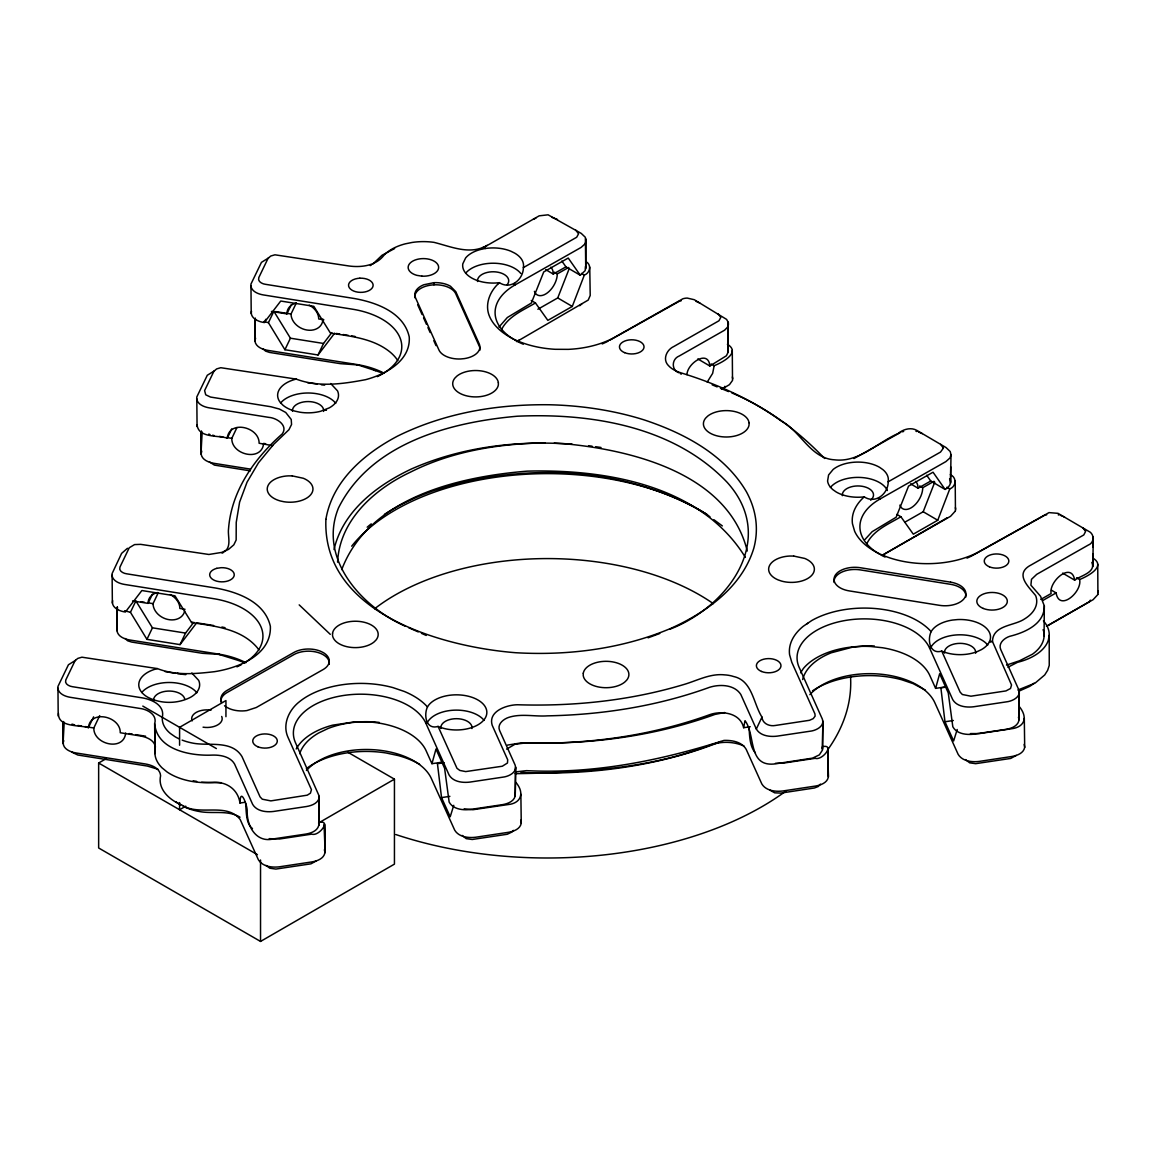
<?xml version="1.0" encoding="UTF-8"?>
<svg xmlns="http://www.w3.org/2000/svg" width="1156" height="1156" viewBox="0 0 1156 1156"><rect width="100%" height="100%" fill="white"/><g stroke="black" fill="none" stroke-linecap="round" stroke-linejoin="round"><path stroke-width="1.5" d="M1044.085 635.901L1044.316 605.874L1040.53 596.236L1030.906 585.196L1031.484 579.315L1036.744 574.33L1088.157 545.141C1094.703 542.742 1094.616 533.682 1088.36 531.124L1058 513.336L1049.012 512.614L979.826 551.239A75.01 43.307 0 0 1 854.616 531.211L852.463 523.769A75.01 43.307 0 0 1 864.226 496.863C875.511 504.377 888.545 493.569 888.213 481.344A30.432 17.571 0 0 0 882.996 469.712L879.615 467.342A30.432 17.571 0 0 0 833.129 469.466L828.592 474.971L827.58 481.055A30.432 17.571 0 0 0 832.84 489.624L836.222 491.994A30.432 17.571 0 0 0 864.226 496.863M585.731 268.062L585.384 237.356L581.28 233.425L548.103 214.814L539.216 215.825L483.381 247.659M728.005 351.597L728.294 322.452L726.604 319.403L694.322 299.722L687.271 298.089A9.508 5.491 0 0 0 682.777 298.826L615.021 337.061A75.01 43.307 0 0 1 568.333 349.358L555.256 349.3A75.01 43.307 0 0 1 489.812 317.047C484.147 304.895 489.841 290.98 499.421 282.685C510.735 290.156 523.61 279.319 523.408 267.166A30.432 17.571 0 0 0 514.81 253.178L510.779 251.184A30.432 17.571 0 0 0 465.637 257.933L462.805 263.814A30.432 17.571 0 0 0 495.505 283.018L499.421 282.685M727.991 352.45L728.294 322.452L727.991 352.45L726.402 355.773L709.856 366.004L697.819 358.938M950.535 482.24L950.694 466.807M1092.81 565.761L1092.926 553.767M1092.998 547.236L1093.099 536.63M1092.839 558.059C1107.087 566.57 1086.553 576.786 1079.632 579.517C1082.392 591.93 1059.272 612.059 1056.107 592.912L1051.483 590.21M117.045 629.673L117.334 606.972L116.987 630.743C117.84 636.595 124.516 639.066 129.588 639.962L218.657 654.108A67.337 38.885 0 0 1 245.91 662.72M201.491 432.055L201.216 453.007L201.491 431.39M255.303 319.099L255.028 340.052L255.303 318.435M318.81 824.575L319.172 796.397M318.94 822.508C331.801 819.315 319.085 836.771 311.744 834.141L279.521 838.996L269.204 838.664M515.244 795.198L515.605 767.02M515.735 782.236C524.838 792.669 521.284 803.275 508.076 804.576L472.905 809.72L464.163 808.795M585.89 261.588C591.829 264.637 590.167 273.018 584.315 275.099L572.278 306.441L547.843 320.371L535.445 302.944L531.24 300.488M727.384 344.257C741.588 352.811 721.127 362.955 714.162 365.701L712.645 373.374L707.212 382.087M822.841 721.069L822.48 749.261L822.263 747.556M822.378 746.675C835.268 743.814 822.523 760.764 815.182 758.322L782.959 763.177L775.488 763.292M950.319 474.668C956.937 477.341 956.344 486.589 949.784 488.901L937.747 520.243L913.298 534.173L900.9 516.746L896.854 514.391M1018.913 719.885L1019.274 691.707M1019.13 708.498L1019.173 706.417C1028.233 717.399 1024.635 727.11 1011.514 728.757L979.305 733.598L970.419 733.569M93.607 716.85L88.42 727.659C80.284 724.855 57.945 727.673 58.479 713.555M63.493 722.818L63.233 742.629C62.872 749.03 70.559 752.079 75.776 752.917L145.309 763.957C151.754 765.026 160.135 768.249 160.597 775.777C157.519 789.562 170.091 800.4 181.68 804.937C199.222 816.685 226.128 801.917 240.159 819.445L258.366 859.732C262.6 866.653 271.906 867.708 279.304 866.827L312.106 861.885C317.279 861.003 323.868 858.619 324.908 852.767L324.504 824.676L324.908 852.767M63.19 743.322L63.493 721.806M258.944 650.062A67.64 39.044 0 0 0 257.123 647.548C241.012 628.662 214.51 626.061 191.578 622.593L174.961 595.817L141.87 590.528L125.397 612.015C119.747 611.307 111.005 607.695 112.638 600.643M117.002 630.367L117.334 607.059M231.72 428.905L227.27 438.167C218.744 435.147 198.37 438.341 197.084 424.844M201.173 453.701L201.491 431.174M397.794 360.571A67.64 39.044 0 0 0 390.179 352.132C373.402 338.433 351.019 336.295 330.428 333.101L313.825 306.326L280.735 301.037L264.262 322.524C258.641 321.859 249.826 318.146 251.488 311.152M254.985 340.745L255.303 318.218M245.245 802.235L239.971 803.03C240.26 786.369 247.239 805.111 247.196 810.674C246.618 825.89 256.068 843.389 273.784 838.851L306.022 834.04C311.094 833.173 317.394 830.962 318.796 825.384L319.186 797.091M318.796 825.384L319.172 796.079L295.531 742.831A67.337 38.885 0 0 1 343.838 695.435A67.337 38.885 0 0 1 425.914 723.324L449.077 774.968C453.181 781.962 462.66 782.988 470.001 782.077L502.802 777.164C508.626 776.557 517.657 772.338 515.128 765.084L499.623 730.534C496.979 724.321 503.279 719.191 508.611 717.414C521.11 713.31 534.607 716.778 547.438 715.853C602.478 714.798 657.591 706.157 709.423 687.358C719.812 684.034 734.32 684.468 740.808 694.467L756.313 729.017C760.417 736.011 769.896 737.051 777.237 736.126L810.038 731.228C815.818 730.664 824.965 726.315 822.364 719.148L799.201 667.503A67.337 38.885 0 0 1 847.493 620.122A67.337 38.885 0 0 1 929.568 648.01L952.746 699.655C956.836 706.634 966.373 707.66 973.67 706.764L1006.471 701.851C1012.28 701.244 1021.384 696.952 1018.783 689.771L1000.706 649.47C998.062 643.242 1004.42 638.025 1009.766 636.306C1024.794 632.578 1044.619 624.124 1044.316 605.874M441.838 762.223L431.939 763.697L435.985 749.059L444.598 768.249L449.149 802.076C453.109 809.316 462.805 810.37 470.203 809.489L502.441 804.663C507.527 803.796 513.828 801.585 515.229 796.007L515.619 767.728M515.229 796.007L515.027 793.507M561.859 261.068L565.949 266.848L580.283 275.258L585.167 270.62L585.5 266.371M822.855 721.778L822.465 750.071L819.358 754.868L812.509 758.134L777.453 763.538C746.906 769.116 756.154 735.187 745.013 720.694L743.64 727.716L750.244 726.719M926.678 475.246L930.753 481.012L945.102 489.436C948.888 487.702 952.327 482.861 949.567 478.887M1019.289 692.993L1018.898 720.694C1017.482 726.271 1011.197 728.482 1006.11 729.349L973.872 734.161C966.474 735.043 956.749 734.002 952.819 726.763L948.267 692.921L939.655 673.731L935.609 688.384L945.594 686.881M1062.639 573.116L1074.675 580.168C1079.762 575.919 1096.437 572.552 1091.842 562.408M63.175 743.698L63.493 721.532L63.233 742.629L63.768 740.721M250.577 469.134L213.759 463.281C208.716 462.4 201.968 459.9 201.144 454.077L201.476 431.911M383.893 373.085A67.337 38.885 0 0 0 356.64 364.472L267.571 350.326C262.499 349.43 255.794 346.959 254.956 341.121L255.288 318.955M585.716 268.929L586.02 238.931M950.521 483.107L951.012 454.698L950.203 451.534L946.085 447.589L916.853 430.379C910.697 426.94 903.009 429.353 897.966 433.587C877.274 442.56 858.908 462.732 834.618 459.828C810.515 458.527 800.848 431.434 781.413 421.087C751.024 399.181 716.518 383.691 680.783 372.796C676.13 371.322 671.564 369.111 668.269 365.412C662.258 359.169 666.868 349.574 673.89 346.468L718.96 320.776L720.809 317.365L718.093 313.681M1092.796 566.628L1093.287 538.176M116.987 630.743L117.291 628.676M201.144 454.077L201.751 451.1M254.956 341.121L255.563 338.144M155.236 730.317L154.933 753.625A52.034 30.042 0 0 0 162.013 767.815L166.955 771.876A52.034 30.042 0 0 0 212.444 782.525C225.738 781.109 237.977 788.912 239.971 803.03M58.205 716.055L57.945 686.462L68.435 664.758L75.545 660.322M112.363 603.157L112.103 573.564L121.611 553.377L127.463 548.291M197.069 426.564L196.795 396.97L207.285 375.267L214.481 370.816M251.213 313.666L250.953 284.073L261.444 262.369L268.553 257.933M943.325 448.21L940.507 452.083L888.126 481.821M88.42 727.659C90.211 709.235 120.715 716.301 120.253 732.745L140.194 735.939C146.379 736.993 154.442 739.985 155.439 747.094M227.27 438.167C229.22 419.671 259.377 426.882 259.117 443.254L272.628 445.624M125.672 733.049C123.808 751.703 93.333 744.594 93.824 727.991L99.705 715.622M154.933 753.625L154.658 723.699C157.505 714.769 147.26 709.249 139.876 708.44L70.372 697.328C65.256 696.476 58.696 694.019 57.8 688.138M732.283 350.413L732.514 380.425L729.479 384.63L721.575 389.341M955.448 510.836L955.203 480.838M1097.738 564.215L1097.911 594.372M337.595 562.177C339.459 520.142 374.645 488.901 410.394 472.168C451.938 451.143 499.103 443.557 545.3 442.893M586.193 240.477L585.167 243.786L581.078 247.442L515.2 284.838A67.337 38.885 0 0 0 513.062 338.997M728.468 323.998L727.442 327.307L724.595 330.183L679.266 355.99C671.752 358.851 671.072 369.559 678.688 372.752M951.012 454.698L949.986 457.949L945.883 461.605L880.019 499.016A67.337 38.885 0 0 0 879.225 553.999M1043.435 620.888A52.034 30.042 0 0 1 1049.215 635.28L1048.333 640.222A52.034 30.042 0 0 1 1017.583 662.301L1007.888 667.243M520.865 794.186L521.255 823.202C520.214 829.054 513.625 831.439 508.438 832.306L475.651 837.247C468.296 838.114 458.874 837.103 454.698 830.167L431.376 778.552A67.337 38.885 0 0 0 373.706 749.724A67.337 38.885 0 0 0 306.427 770.488M828.361 776.948L827.942 748.842L828.361 776.948C827.349 782.8 820.673 785.184 815.544 786.051L782.742 790.993C775.401 791.86 765.98 790.848 761.804 783.913L746.198 749.363C741.892 741.776 731.979 740.129 723.974 740.418C660.365 760.605 593.779 774.101 526.529 770.647L516.168 771.847M1024.303 718.367L1024.693 747.368C1023.595 753.235 1017.121 755.605 1011.876 756.486L979.089 761.428C971.705 762.295 962.327 761.269 958.136 754.333L934.828 702.718A67.337 38.885 0 0 0 877.144 673.905A67.337 38.885 0 0 0 809.865 694.655M686.996 374.645C686.996 363.663 708.411 348.794 709.856 366.004M427.474 706.952C423.602 714.943 425.957 730.101 438.081 726.416L438.745 726.705A30.432 17.571 0 0 0 482.861 721.098A30.432 17.571 0 0 0 468.715 696.331A30.432 17.571 0 0 0 427.474 706.952A75.01 43.307 0 0 0 404.253 691.447L392.982 687.618A75.01 43.307 0 0 0 299.635 701.576C288.928 709.784 282.05 724.552 288.104 737.571L311.441 789.664L310.429 793.175L307.265 795.169L270.851 800.891L262.282 799.201L260.071 796.86L241.98 756.559C231.821 739.999 209.669 746.068 193.702 743.294A44.651 25.779 0 0 1 182.142 740.115M931.144 631.638C927.257 639.629 929.612 654.787 941.75 651.103L942.415 651.392A30.432 17.571 0 0 0 977.326 651.565L981.43 649.614A30.432 17.571 0 0 0 987.773 629.789A30.432 17.571 0 0 0 957.688 619.558L952.443 620.064A30.432 17.571 0 0 0 931.144 631.638A75.01 43.307 0 0 0 811.787 620.512L803.304 626.249A75.01 43.307 0 0 0 789.606 654.802L791.773 662.244L814.937 713.888L815.11 716.142L813.232 718.627L809.547 720.289L775.315 725.477C769.52 726.604 762.44 723.656 761.977 717.11C753.279 703.513 752.383 680.479 733.54 676.506A22.065 12.745 0 0 0 724.581 674.873C710.015 673.254 696.635 680.913 683.066 684.742C629.5 700.738 573.333 706.504 517.57 704.755C506.675 704.842 487.875 711.243 492.196 725.274L507.701 759.824L507.47 763.003L502.311 766.226L465.709 771.587L459.857 770.445L456.981 768.307L438.081 726.416M319.201 797.683C317.943 803.434 311.542 805.689 306.369 806.541L273.567 811.454C266.227 812.365 256.748 811.324 252.644 804.345L234.567 764.029C230.232 756.457 220.261 754.854 212.285 755.099C190.711 756.082 156.999 750.042 154.658 723.699M453.759 805.313L450.204 816.772L441.534 797.597L437.445 763.683L444.049 762.685M957.197 729.494L953.642 740.953L944.972 721.763L940.883 687.863L945.839 687.112M341.728 569.605C369.053 497.514 458.325 476.734 527.194 471.142C605.657 469.033 700.984 485.101 745.389 557.409M334.012 549.548C342.927 510.923 377.131 485.231 411.189 469.09C459.091 447.878 512.224 440.826 564.287 443.716C632.982 450.06 728.323 473.974 747.267 551.007M537.887 309.244L557.741 297.93L569.316 268.337M904.873 522.18L923.196 511.747L934.77 482.139M499.002 327.018L507.34 317.51L531.327 303.06L543.739 271.935L568.232 258.034L580.283 275.258M955.391 510.995L950.564 516.298L884.817 553.767A67.337 38.885 0 0 0 882.115 555.4M1097.81 594.603L1093.099 599.689L1046.44 626.277M213.643 625.512L196.665 622.824L180.047 644.615L146.942 639.355L130.455 612.304L135.873 600.918L152.433 627.824L185.538 633.083L193.818 622.26M334.648 333.188L318.03 354.979L284.925 349.733L268.438 322.669L273.856 311.296L290.416 338.202L323.521 343.462L331.786 332.625M184.7 610.888A16.516 13.005 25.5 0 1 167.663 619.414A16.516 13.005 25.5 0 1 153.054 603.649L158.213 592.826M265.634 443.731L263.655 443.413C261.791 462.068 231.316 454.973 231.807 438.355L236.951 427.547M322.885 319.085A16.516 13.005 25.5 0 1 306.961 330.038A16.516 13.005 25.5 0 1 291.037 314.013L296.196 303.204M146.942 639.355L152.433 627.824M284.925 349.733L290.416 338.202M180.047 644.615L185.538 633.083M318.03 354.979L323.521 343.462M756.313 729.017L761.977 717.11M264.262 322.524L265.822 319.273M132.579 600.903L148.026 603.374L152.476 594.112M271.429 311.412L286.876 313.883L291.326 304.62M191.578 622.593L191.997 621.726M498.511 283.61L498.944 282.729M806.628 624.009L807.712 623.272M930.378 646.363L929.568 648.01L930.623 646.97M426.709 721.676L425.914 723.324L426.954 722.283M1090.325 600.152L1089.776 601.134M724.321 387.332L724.884 386.306M512.859 831.236L513.351 830.369M820.442 784.115L818.303 786.485L814.388 788.002L780.806 793.088L774.708 792.828L769.896 790.169M501.444 329.677C508.322 316.18 523.162 310.285 535.445 302.944M866.899 543.479C873.777 529.983 888.617 524.087 900.9 516.746M864.746 539.751L872.159 531.673L896.131 517.238L908.558 486.112L933.037 472.212L945.102 489.436M800.573 672.835L803.319 668.573A67.64 39.044 0 0 1 870.844 646.507L882.433 647.736A67.64 39.044 0 0 1 929.858 675.581L935.609 688.384M581.887 303.826L579.72 305.719M947.255 517.744L882.678 555.14M316.513 860.801L310.95 863.835L275.894 869.066L269.868 868.228L266.024 865.439M512.281 831.858L507.282 834.256L472.226 839.487L466.215 838.649L462.125 835.412M1016.297 755.417L1010.72 758.437L975.678 763.668L969.653 762.83L965.563 759.593M506.631 749.131L514.926 744.291L526.168 742.86C590.124 744.71 654.657 736.271 714.957 714.422L724.653 712.53M252.485 828.577C245.78 823.809 246.401 811.339 245.607 803.203M372.738 264.146L382.058 255.245L394.63 248.54M722.803 388.763L723.728 388.026M1089.183 601.828L1047.278 625.945M224.235 551.817C232.024 546.759 227.472 536.037 228.556 528.639C231.431 490.794 254.508 458.267 282.252 433.89C288.451 425.307 276.472 417.822 268.828 417.374L209.236 407.851C204.135 406.984 197.488 404.513 196.65 398.647M370.281 265.605L371.437 264.912M347.754 752.195L394.442 779.158L394.442 864.124L260.534 941.432L98.65 847.984L98.65 763.018L106.439 758.524M185.769 806.18L179.585 809.749L179.585 802.582M319.706 822.306L394.442 779.158M534.404 291.341A16.516 9.595 -59.7 0 0 547.453 292.815A16.516 9.595 -59.7 0 0 557.279 273.914L568.55 267.498M518.784 340.442L588.216 300.069L590.21 295.488L589.748 267.036M899.859 505.143A16.516 9.595 -59.7 0 0 912.908 506.631A16.516 9.595 -59.7 0 0 922.734 487.731L934.005 481.301M1042.857 600.455L1056.107 592.912M523.321 267.643L576.685 237.255L578.535 233.844L575.818 230.16M545.719 269.637L553.247 274.059L565.949 266.848M609.645 340.283L679.193 301.326M853.966 458.556L900.683 432.33M910.538 483.815L918.052 488.222L930.753 481.012M1040.79 599.415L1051.107 593.548C1048.651 581.309 1071.771 561.151 1074.675 580.168M222.154 553.146L223.354 552.496M480.318 249.32L481.821 248.54M1006.5 665.076L1019.52 660.77L1032.395 654.238A52.034 30.042 0 0 0 1043.565 630.945L1043.073 629.702M670.018 629.167C728.612 606.495 777.945 538.667 727.225 482.399C674.121 426.463 591.28 412.865 517.368 416.218C450.45 422.07 371.047 442.849 338.535 507.86C317.727 558.507 361.539 607.016 405.424 626.263M179.194 738.872A44.651 25.779 0 0 1 175.091 736.748L170.409 733.496A44.651 25.779 0 0 1 162.591 715.607C163.863 704.553 150.93 699.192 141.913 697.805L72.423 686.693C69.172 686.288 64.288 683.904 65.805 679.945L75.097 660.64L77.799 658.4L81.917 657.2L157.346 668.587C175.712 675.754 195.35 673.847 214.395 671.694C238.15 668.052 271.501 655.192 270.374 626.35C264.941 601.929 237.601 591.959 215.608 588.028L126.582 573.795C123.36 573.419 118.418 570.992 119.964 567.047L129.255 547.742L134.573 544.577L140.7 544.36L208.889 554.475L221.735 552.409L228.585 549.346L233.815 544.837L236.156 540.011L236.229 522.425L239.61 502.109L247.052 482.153L258.453 462.819L273.654 444.381L288.957 429.685L291.558 424.469L291.225 419.455L285.734 412.475L279.376 409.022L270.865 406.739L210.508 397.057L205.725 394.803L204.612 390.584L213.961 371.148L216.663 368.909L220.782 367.709L296.196 379.096C318.565 387.535 342.812 383.951 365.585 379.674C385.526 374.443 410.944 360.845 409.224 336.858C403.791 312.438 376.451 302.467 354.473 298.537L265.432 284.304C262.224 283.957 257.282 281.472 258.814 277.556L268.105 258.25L270.807 256.011L274.94 254.811L349.04 265.996C360.658 267.542 374.356 266.024 382.636 256.863A44.651 25.779 0 0 1 405.279 243.844L412.201 242.442A44.651 25.779 0 0 1 433.977 242.355C451.172 246.589 470.102 255.433 487.196 245.332M533.234 219.351L535.878 218.152M296.196 379.096L295.43 379.298A30.432 17.571 0 0 0 280.373 402.577L282.989 405.236A30.432 17.571 0 0 0 294.968 411.146L299.939 412.215A30.432 17.571 0 0 0 320.703 411.261L329.402 407.808A30.432 17.571 0 0 0 337.538 390.873L330.703 383.532M507.441 745.1L520.72 742.961C584.69 744.883 649.253 736.502 709.596 714.711C721.778 710.348 740.302 712.819 743.64 727.716M648.068 637.837L659.773 633.488M1019.404 690.956L1029.519 686.447A44.651 25.779 0 0 0 1034.129 683.153M1044.547 515.301L974.45 554.447A67.337 38.885 0 0 1 966.994 558.117M1017.872 690.031L1035.082 683.124L1044.706 674.96L1047.654 670.292L1049.243 665.423L1049.215 635.28M157.346 668.587L156.58 668.789A30.432 17.571 0 0 0 147.506 697.097C160.641 704.076 177.345 704.091 190.552 697.299A30.432 17.571 0 0 0 198.673 680.364L191.838 673.023M679.742 301.138L681.13 300.806M902.272 431.78L903.674 431.448M1045.949 514.984L1046.7 514.796M263.106 348.866L265.577 351.121L269.594 352.436L340.442 363.678L357.941 364.935L375.57 370.657M307.568 382.694L317.192 383.98M177.33 673.312L178.342 673.457M515.128 773.682C581.035 772.656 648.328 769.087 710.651 744.941C721.33 741.227 733.468 741.415 743.886 745.952M441.534 797.597L449.886 796.34M944.972 721.763L953.324 720.506M1082.897 527.859L1085.6 531.442L1083.779 534.953L1031.369 564.807C1013.754 573.708 1028.407 586.468 1035.632 595.571A44.651 25.779 0 0 1 1024.346 619.081C1014.072 625.988 992.946 624.991 992.484 641.32L989.42 641.768L992.484 641.522L1011.529 684.973L1010.532 688.485L1005.966 690.912L970.939 696.201L962.37 694.51L960.159 692.169L941.75 651.103M433.977 282.671L423.819 284.752A20.808 12.022 0 0 0 415.466 297.656L438.948 350.008A20.808 12.022 0 0 0 460.738 358.967L464.307 358.62A20.808 12.022 0 0 0 479.249 343.982L455.767 291.63L450.45 286.226A20.808 12.022 0 0 0 433.977 282.671L433.977 284.824L433.601 282.714M755.374 752.917C749.594 746.343 749.637 735.924 749.045 727.384M125.123 638.502L127.594 640.756L131.625 642.057L202.459 653.313L218.946 654.397L236.012 659.715A75.01 43.307 0 0 1 244.234 662.648M221.316 782.684L201.578 782.251M554.201 443.182L571.989 444.049M203.066 727.182L205.479 727.442A15.245 8.8 0 0 0 221.692 716.46M588.534 445.696L592.103 446.202M595.672 446.722L601.019 447.473M275.576 311.571L291.037 314.013M323.868 319.807L318.724 318.984A16.516 13.005 25.6 0 0 309.201 305.097M268.438 322.669L263.756 321.527M336.338 333.463L339.734 333.997M343.144 334.532L348.231 335.341M351.626 335.89L355.022 336.425M325.067 409.845L326.44 410.062L325.313 409.759M219.423 436.39L222.964 436.954M226.489 437.517L231.807 438.355M250.332 470.868L214.38 465.088L209.294 461.822M141.032 601.741L144.471 602.29M147.896 602.825L153.054 603.649M185.018 609.284L179.859 608.475A16.516 13.005 25.6 0 0 170.337 594.589M130.455 612.304L124.559 610.744M165.149 671.622L175.842 673.327M77.9 725.462L81.44 726.026M84.98 726.589L93.824 727.991M128.995 733.569L132.319 734.103M135.657 734.624L145.627 736.213M193.211 780.791L196.693 781.398M212.603 435.22L214.12 435.552M221.894 627L225.059 627.679M74.62 724.855L71.961 724.118M551.961 217.342L557.51 219.467M915.957 431.289L916.766 431.506M1058.231 514.825L1059.041 515.041M208.73 434.078L209.944 434.483M373.995 370.093L382.217 373.027M357.941 364.935L356.929 364.761M219.958 654.571L218.946 654.397M696.013 301.34L699.799 303.002M918.543 431.983L922.329 433.645M1060.818 515.504L1061.988 515.966M158.011 769.275L147.332 766.052L77.813 755.013L71.831 752.166M712.183 384.847L717.154 386.899M720.419 388.243L728.569 391.595M731.82 392.939C767.223 407.692 798.247 431.058 824.633 458.484M408.632 627.679L418.226 631.913M421.434 633.329L426.232 635.453M680.263 373.634L681.317 374.125M1063.245 516.457L1064.604 517.165M240.058 817.22C227.645 809.691 212.733 814.156 199.251 811.498A44.651 25.779 0 0 1 183.313 806.411M703.253 512.151C622.318 465.593 520.879 462.241 433.24 490.794A215.551 124.443 0 0 0 384.442 514.377M142.795 706.085L216.374 748.568M98.65 763.018L257.412 854.674M581.454 273.423L584.315 275.099M946.909 487.225L949.784 488.901M554.259 272.151L557.279 273.914M711.157 363.938L714.162 365.701M919.728 485.968L922.734 487.731M1076.612 577.754L1079.632 579.517M557.741 297.93L572.278 306.441M923.196 511.747L937.747 520.243M483.266 247.182L485.477 248.482L483.569 247.066M878.502 498.063L880.019 499.016L879.268 497.672M513.697 283.899L515.2 284.838L514.449 283.495M940.623 444.323L943.339 448.008M925.436 690.146L913.096 683.601L901.81 679.786A75.01 43.307 0 0 0 812.524 690.855M704.813 513.004L710.001 516.819M713.873 519.694L722.341 525.922M299.187 604.877L330.284 634.355M1084.342 528.942L1085.455 530.676M417.663 304.722L422.07 314.548M423.544 317.813L426.477 324.359M427.937 327.625L430.148 332.538M433.818 340.717L436.014 345.615M431.939 763.697L426.188 750.894A67.64 39.044 0 0 0 367.175 721.821L355.383 721.763L332.639 725.159A67.64 39.044 0 0 0 296.196 748.972M1097.868 590.745L1098.2 592.681M732.413 376.943L732.745 378.821M1024.158 744.392L1024.693 747.368M520.72 820.211L521.255 823.202M324.374 849.79L324.85 851.697L324.518 823.751M1018.422 717.269L1018.927 718.96M727.774 349.892L728.005 350.73M318.594 822.87L318.825 823.664M250.809 285.749C251.676 291.615 258.25 294.072 263.38 294.939L352.421 309.187A67.337 38.885 0 0 1 400.308 338.549A67.337 38.885 0 0 1 377.304 376.639M111.959 575.24C112.782 581.107 119.429 583.578 124.53 584.43L213.571 598.663A67.337 38.885 0 0 1 244.191 663.053M955.448 507.6L955.68 509.247M827.956 747.932L828.288 775.878M260.534 860.006L260.534 941.432M225.94 716.691L225.94 700.565L179.585 727.326L179.585 745.244M351.684 546.181A215.291 124.299 0 0 1 707.429 514.752M720.853 741.574A303.291 175.105 0 0 1 520.995 772.353M850.541 676.78A303.291 175.105 0 0 1 827.638 749.897M785.964 791.036A303.291 175.105 0 0 1 395.785 834.531M374.587 608.779A215.291 124.299 0 0 1 713.324 603.649M299.693 753.712A67.64 39.044 0 0 1 318.709 732.962L327.798 728.612A67.64 39.044 0 0 1 370.888 721.792M372.564 721.879A67.64 39.044 0 0 1 379.24 722.428M802.654 679.569A67.64 39.044 0 0 1 831.236 652.793L852.593 647.143L864.211 646.002A67.64 39.044 0 0 1 874.326 645.973M516.645 341.598A67.337 38.885 0 0 1 519.347 339.965M367.189 527.208A215.551 124.443 0 0 1 371.249 523.87M306.34 768.653A75.01 43.307 0 0 1 386.118 752.975L398.372 755.605A75.01 43.307 0 0 1 419.614 764.318M180.625 804.966A44.651 25.779 0 0 1 175.929 801.715M148.026 603.374A16.516 13.005 25.6 0 1 157.548 592.551M286.876 313.883A16.516 13.005 25.6 0 1 296.413 303.06M324.692 385.121A67.337 38.885 0 0 1 321.382 384.789M241.402 664.642A67.337 38.885 0 0 1 236.922 666.839M185.841 674.613A67.337 38.885 0 0 1 177.619 673.616M842.363 495.664A15.606 9.017 0 0 1 862.087 486.271A15.606 9.017 0 0 1 870.627 500.187M477.544 281.5A15.606 9.017 0 0 1 495.953 271.92A15.606 9.017 0 0 1 507.195 284.665M885.034 557.033A67.337 38.885 0 0 1 880.612 554.779M608.229 341.063A67.337 38.885 0 0 1 602.175 343.939M523.336 344.213A67.337 38.885 0 0 1 514.406 339.821M550.762 267.18A16.516 9.609 -59.6 0 1 553.247 274.059M915.566 481.358A16.516 9.624 -59.6 0 1 918.052 488.222M224.539 705.752A20.808 12.022 0 0 0 226.851 707.371L229.611 708.729A20.808 12.022 0 0 0 246.907 710.564L256.285 707.501L323.059 669.599A20.808 12.022 0 0 0 323.304 652.605L320.544 651.247A20.808 12.022 0 0 0 293.87 652.461L227.096 690.378A20.808 12.022 0 0 0 221.547 701.952M192.171 720.882A15.245 8.8 0 0 1 210.999 710.189M465.637 273.221A30.432 17.571 0 0 1 493.366 263.221A30.432 17.571 0 0 1 520.807 273.495M830.442 487.399A30.432 17.571 0 0 1 860.83 477.471A30.432 17.571 0 0 1 887.389 490.549M292.511 411.29A15.606 9.017 0 0 1 308.204 401.565A15.606 9.017 0 0 1 323.608 411.435M280.59 403.01A30.432 17.571 0 0 1 308.32 392.997A30.432 17.571 0 0 1 335.76 403.285M440.855 728.396A15.606 9.017 0 0 1 456.548 718.685A15.606 9.017 0 0 1 471.951 728.555M427.084 723.006A30.432 17.571 0 0 1 454.019 710.174A30.432 17.571 0 0 1 484.104 720.39M141.74 692.502A30.432 17.571 0 0 1 169.47 682.488A30.432 17.571 0 0 1 196.896 692.776M153.647 700.767A15.606 9.017 0 0 1 167.981 691.086A15.606 9.017 0 0 1 184.772 699.351M930.753 647.678A30.432 17.571 0 0 1 957.688 634.861A30.432 17.571 0 0 1 987.773 645.077M944.524 653.082A15.606 9.017 0 0 1 960.217 643.357A15.606 9.017 0 0 1 975.621 653.227M965.809 597.06A20.808 12.022 0 0 0 950.651 584.329L860.396 569.908A20.808 12.022 0 0 0 834.097 582.436M414.874 297.757A20.808 12.022 0 0 1 432.171 284.954A20.808 12.022 0 0 1 455.767 293.797L479.249 346.135A20.808 12.022 0 0 1 479.812 350.297M220.941 702.039A20.808 12.022 0 0 1 227.096 692.531L293.87 654.614A20.808 12.022 0 0 1 317.423 652.345A20.808 12.022 0 0 1 329.185 664.339M325.905 519.347C322.091 613.041 441.433 646.84 515.663 652.721C568.434 655.784 622.231 648.906 671.145 628.243C706.461 612.218 741.892 587.118 753.77 548.349A215.551 124.458 0 0 0 746.444 491.806C724.48 454.395 684.049 433.139 644.152 419.903A215.551 124.458 0 0 0 549.476 404.759C497.456 404.08 444.627 412.851 397.707 436.043C364.704 453.34 332.321 480.665 325.905 519.347M332.567 633.17L332.523 635.468A22.86 13.193 0 0 0 349.213 647.143A22.86 13.193 0 0 0 373.937 642.086L375.96 640.106A22.86 13.193 0 0 0 361.423 621.711A22.86 13.193 0 0 0 332.567 633.17M498.366 382.679L498.337 384.977A22.86 13.193 0 0 1 469.466 396.436A22.86 13.193 0 0 1 454.929 378.041L456.952 376.061A22.86 13.193 0 0 1 481.676 371.004A22.86 13.193 0 0 1 498.366 382.679M583.274 673.254L583.231 675.552A22.86 13.193 0 0 0 599.921 687.228A22.86 13.193 0 0 0 624.645 682.17L626.668 680.19A22.86 13.193 0 0 0 612.131 661.796A22.86 13.193 0 0 0 583.274 673.254M749.074 422.764L749.045 425.061A22.86 13.193 0 0 1 720.174 436.52A22.86 13.193 0 0 1 705.637 418.125L707.66 416.146A22.86 13.193 0 0 1 732.384 411.088A22.86 13.193 0 0 1 749.074 422.764M216.793 568.333L215.016 568.911A12.297 7.095 0 0 0 213.21 579.734L214.843 580.543A12.297 7.095 0 0 0 233.815 576.656A12.297 7.095 0 0 0 221.013 567.697L216.793 568.333M359.863 278.206L357.753 278.408A12.297 7.095 0 0 0 348.982 283.379A12.297 7.095 0 0 0 352.074 290.243L353.693 291.052A12.297 7.095 0 0 0 372.68 287.165A12.297 7.095 0 0 0 359.863 278.206M292.28 475.896L288.292 475.867A22.86 13.193 0 0 0 267.614 486.633A22.86 13.193 0 0 0 280.258 500.953L283.986 501.747A22.86 13.193 0 0 0 310.733 494.71A22.86 13.193 0 0 0 303.363 478.281L292.28 475.896M793.695 556.065L789.707 556.036A22.86 13.193 0 0 0 769.477 565.674A22.86 13.193 0 0 0 778.234 579.951L781.673 581.121A22.86 13.193 0 0 0 811.209 575.89A22.86 13.193 0 0 0 804.778 558.449L793.695 556.065M421.94 276.168L416.839 275.345A15.245 8.8 0 0 1 413.357 260.779A15.245 8.8 0 0 1 437.907 264.71A15.245 8.8 0 0 1 421.94 276.168M950.651 582.176L860.396 567.74A20.808 12.022 0 0 0 834.777 576.121A20.808 12.022 0 0 0 849.284 590.904L939.539 605.339A20.808 12.022 0 0 0 965.144 596.958A20.808 12.022 0 0 0 950.651 582.176M761.558 671.477A12.297 7.095 0 0 0 780.921 666.376A12.297 7.095 0 0 0 763.581 659.238A12.297 7.095 0 0 0 761.558 671.477M257.889 746.79A12.297 7.095 0 0 0 277.252 741.69A12.297 7.095 0 0 0 259.927 734.566A12.297 7.095 0 0 0 257.889 746.79M624.601 352.652A12.297 7.095 0 0 0 643.979 347.551A12.297 7.095 0 0 0 626.639 340.428A12.297 7.095 0 0 0 624.601 352.652M983.221 608.432A15.245 8.8 0 0 0 1007.252 602.103A15.245 8.8 0 0 0 985.75 593.259A15.245 8.8 0 0 0 983.221 608.432M989.42 566.83A12.297 7.095 0 0 0 1008.783 561.729A12.297 7.095 0 0 0 991.443 554.591A12.297 7.095 0 0 0 989.42 566.83"/></g></svg>
